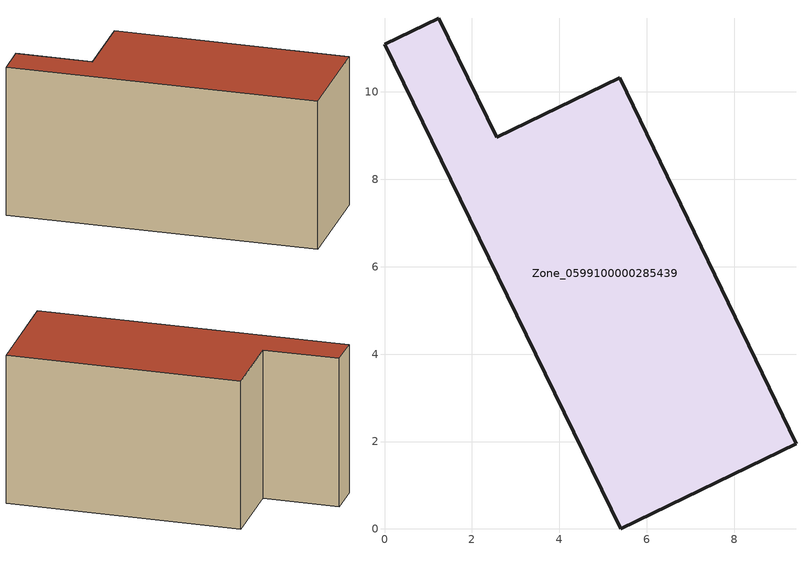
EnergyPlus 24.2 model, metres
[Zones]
Zone_0599100000285439
 floor ground (C_G): 5.41,0 0,11.09 1.24,11.69 2.57,8.96 5.38,10.33 9.42,1.95 z0
 wall outside (C_F): 5.38,10.33 2.57,8.96 1.24,11.69 0,11.09 5.41,0 9.42,1.95 5.38,10.33 z0:6.15
 roof outside (C_R): 5.41,0 9.42,1.95 5.38,10.33 2.57,8.96 1.24,11.69 0,11.09 z6.15
[BUILDING]
Pand.0599100000285439: North Axis=0; Terrain=City; Loads Convergence Tolerance Value=0.04; Temperature Convergence Tolerance Value=0.4; Solar Distribution=FullExterior; Maximum Number of Warmup Days=25; Minimum Number of Warmup Days=1
[Site:Location]
Rotterdam.The.Hague.AP_ZH_NLD Design_Conditions: Latitude=51.96; Longitude=4.45; Time Zone=1; Elevation=-4.5
[SITE:GROUNDTEMPERATURE:BUILDINGSURFACE]
18, 18, 18, 18, 18, 18, 18, 18, 18, 18, 18, 18
[MATERIAL] Thermal Absorptance=0.9; Solar Absorptance=0.7; Visible Absorptance=0.7
Name | Roughness | Thickness | Conductivity | Density | Specific Heat
G.TC.1946-1964 | MediumSmooth | 0.15 | 1 | 540 | 1210
F.TC.1946-1964 | Rough | 0.3 | 0.857143 | 1920 | 840
R.TC.1946-1964 | MediumRough | 0.2 | 0.235294 | 1500 | 1000
[CONSTRUCTION]
C_G: G.TC.1946-1964
C_F: F.TC.1946-1964
C_R: R.TC.1946-1964
[ZONE]
Zone_0599100000285439: Type=1; Multiplier=1; Ceiling Height=Autocalculate; Volume=Autocalculate; Floor Area=autocalculate; Part of Total Floor Area=Yes
[ZONEINFILTRATION:DESIGNFLOWRATE]
Infil_Zone_0599100000285439: Zone or ZoneList or Space or SpaceList=Zone_0599100000285439; Schedule=AlwaysOn; Design Flow Rate Calculation Method=Flow/Area; Flow Rate per Floor Area=0.003; Constant Term Coefficient=1; Temperature Term Coefficient=0; Velocity Term Coefficient=0; Velocity Squared Term Coefficient=0
[HVACTEMPLATE:ZONE:IDEALLOADSAIRSYSTEM]
Zone_0599100000285439: Maximum Heating Supply Air Temperature=50; Minimum Cooling Supply Air Temperature=13; Maximum Heating Supply Air Humidity Ratio=0.0156; Minimum Cooling Supply Air Humidity Ratio=0.0077; Heating Limit=NoLimit; Cooling Limit=NoLimit; Dehumidification Control Type=ConstantSensibleHeatRatio; Cooling Sensible Heat Ratio=0.7; Dehumidification Setpoint=60; Humidification Control Type=None; Humidification Setpoint=30; Outdoor Air Method=None; Outdoor Air Flow Rate per Person=0.00944; Outdoor Air Flow Rate per Zone Floor Area=0; Outdoor Air Flow Rate per Zone=0; Demand Controlled Ventilation Type=None; Outdoor Air Economizer Type=NoEconomizer; Heat Recovery Type=None; Sensible Heat Recovery Effectiveness=0.7; Latent Heat Recovery Effectiveness=0.65
[ZONECONTROL:THERMOSTAT]
ThermostatControl_Zone_0599100000285439: Zone or ZoneList=Zone_0599100000285439; Control Type Schedule=DualSetpointControlType; Control 1=Thermostat_Zone_0599100000285439; Temperature Difference Between Cutout And Setpoint=0
[THERMOSTATSETPOINT:DUALSETPOINT]
Thermostat_Zone_0599100000285439: Heating Setpoint Temperature Schedule=HeatingSetpoint_Zone_0599100000285439; Cooling Setpoint Temperature Schedule=CoolingSetpoint_Zone_0599100000285439
[SCHEDULE:COMPACT]
HeatingSetpoint_Zone_0599100000285439: Through: 12/31, For: AllDays, Until: 24:00, 21
CoolingSetpoint_Zone_0599100000285439: Through: 12/31, For: AllDays, Until: 24:00, 24
DualSetpointControlType: Through: 12/31, For: AllDays, Until: 24:00, 4
AlwaysOn: Through: 12/31, For: AllDays, Until: 24:00, 1
